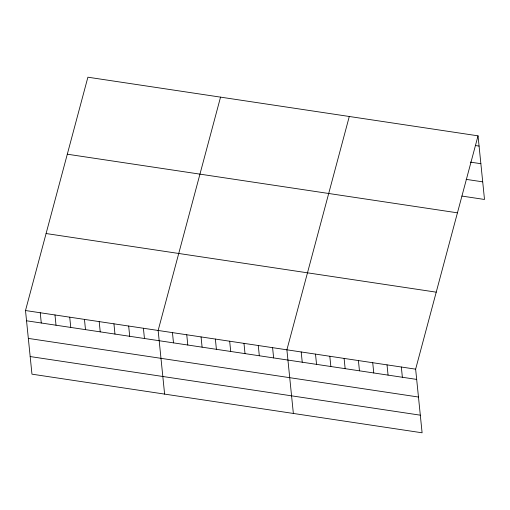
<?xml version="1.0" encoding="UTF-8"?>
<svg xmlns="http://www.w3.org/2000/svg" width="510" height="510" viewBox="0 0 510 510"><rect width="100%" height="100%" fill="white"/><g stroke="black" fill="none" stroke-linecap="round" stroke-linejoin="round"><path stroke-width="0.76" d="M478.036 135.832L415.637 369.163L422.101 432.799L31.964 374.168L25.5 310.533L87.898 77.201L478.036 135.832L484.5 199.467L461.913 196.069M220.543 97.136L158.145 330.467L164.609 394.103M349.293 116.484L286.894 349.815L293.358 413.451M475.314 145.516L479.075 146.083M470.328 162.116L480.866 163.697M466.146 179.361L482.709 181.847M67.307 154.205L457.444 212.829M46.091 233.535L436.228 292.166M25.5 310.533L415.637 369.163M26.539 320.784L416.676 379.414M28.33 338.398L418.468 397.029M30.173 356.554L420.31 415.178M401.332 367.015L402.371 377.266M387.026 364.867L388.065 375.111M372.721 362.718L373.766 372.963M358.415 360.564L359.461 370.815M344.11 358.415L345.155 368.666M329.804 356.267L330.85 366.518M315.505 354.118L316.544 364.363M301.2 351.964L302.239 362.215M272.589 347.667L273.628 357.918M258.283 345.519L259.322 355.763M243.978 343.37L245.017 353.615M229.672 341.215L230.711 351.466M215.367 339.067L216.406 349.318M201.061 336.919L202.1 347.17M186.756 334.77L187.795 345.015M172.45 332.622L173.496 342.867M143.406 328.255L144.451 338.506M128.667 326.037L129.712 336.288M113.934 323.824L114.973 334.075M99.195 321.612L100.234 331.857M84.456 319.394L85.495 329.645M69.717 317.182L70.756 327.426M54.978 314.963L56.017 325.214M40.239 312.751L41.278 323.002"/></g></svg>
